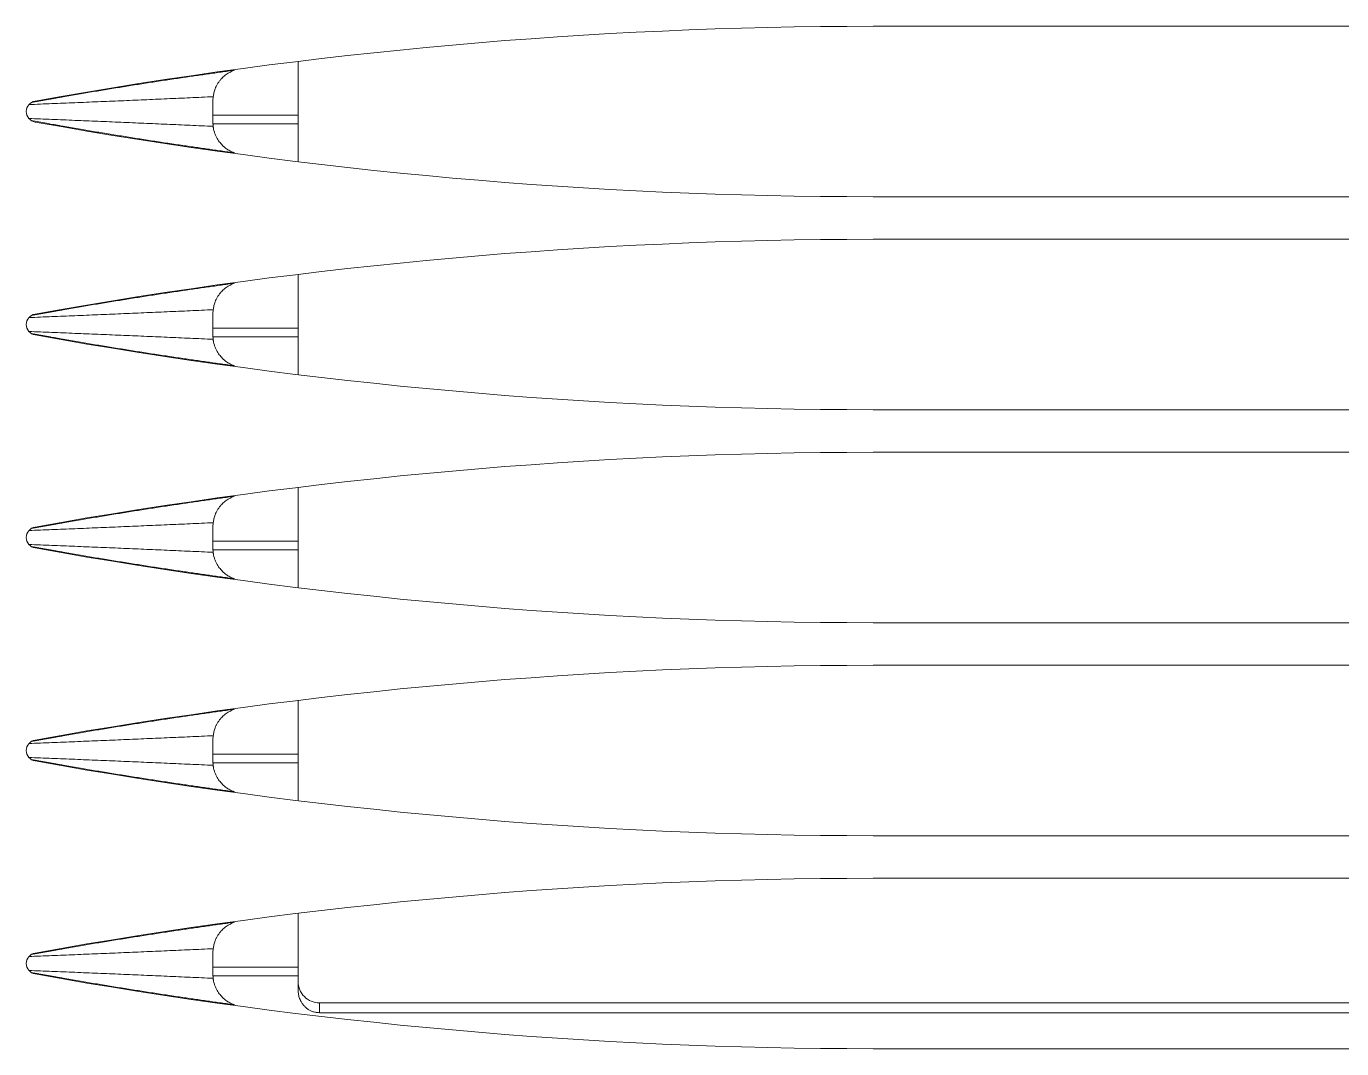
# Model space of a CAD drawing. Header units: metres. Extents: x -101133.8 to -101066.7, y -24899.3 to -24824.7.
# Drawn here: x -101110.0616 to -101109.9998, y -24853.4124 to -24853.3644 of the extents above; entities that cross this region are included whole.
import ezdxf

# ---------------------------------------------------------------- set-up
doc = ezdxf.new("R2010")
doc.units = ezdxf.units.M
doc.header["$LTSCALE"] = 0.2
doc.layers.add('CMT-CVC-MATERIEL', color=30, linetype='Continuous')

# ---------------------------------------------------------------- blocks, each defined once
blk = doc.blocks.new('Cassette 600x600')
at = {"linetype": 'Continuous', "lineweight": 13}
for p, q in [((-20143.73, 307.005), (-20417.73, 307.005)), ((-20444.73, 302.832), (-20444.73, 305.361)), ((-20449.23, 304.73), (-20449.23, 304.764)), ((-20455.73, 303.702), (-20455.73, 303.736)), ((-20448.73, 303.527), (-20448.72, 303.7)), ((-20448.73, 302.832), (-20444.73, 302.832)), ((-20444.73, 302.832), (-20444.73, 302.421)), ((-20455.73, 302.274), (-20455.73, 302.308)), ((-20448.72, 302.31), (-20448.73, 302.483)), ((-20448.726, 302.421), (-20444.73, 302.421)), ((-20444.73, 302.421), (-20444.73, 300.649)), ((-20449.23, 301.246), (-20449.23, 301.28)), ((-20143.73, 299.005), (-20417.73, 299.005)), ((-20143.73, 297.005), (-20417.73, 297.005)), ((-20444.73, 292.832), (-20444.73, 295.361)), ((-20449.23, 294.73), (-20449.23, 294.764)), ((-20455.73, 293.702), (-20455.73, 293.736)), ((-20448.73, 293.527), (-20448.72, 293.7)), ((-20448.73, 292.832), (-20444.73, 292.832)), ((-20444.73, 292.832), (-20444.73, 292.421)), ((-20455.73, 292.274), (-20455.73, 292.308)), ((-20448.72, 292.31), (-20448.73, 292.483)), ((-20448.726, 292.421), (-20444.73, 292.421)), ((-20444.73, 292.421), (-20444.73, 290.649)), ((-20449.23, 291.246), (-20449.23, 291.28)), ((-20143.73, 289.005), (-20417.73, 289.005)), ((-20143.73, 287.005), (-20417.73, 287.005)), ((-20449.23, 284.73), (-20449.23, 284.764)), ((-20444.73, 282.832), (-20444.73, 285.361)), ((-20455.73, 283.702), (-20455.73, 283.736)), ((-20448.73, 283.527), (-20448.72, 283.7)), ((-20455.73, 282.274), (-20455.73, 282.308)), ((-20448.73, 282.832), (-20444.73, 282.832)), ((-20448.72, 282.31), (-20448.73, 282.483)), ((-20448.726, 282.421), (-20444.73, 282.421)), ((-20444.73, 282.832), (-20444.73, 282.421)), ((-20444.73, 282.421), (-20444.73, 280.649)), ((-20449.23, 281.246), (-20449.23, 281.28)), ((-20143.73, 279.005), (-20417.73, 279.005)), ((-20143.73, 277.005), (-20417.73, 277.005)), ((-20444.73, 272.832), (-20444.73, 275.361)), ((-20449.23, 274.73), (-20449.23, 274.764)), ((-20455.73, 273.702), (-20455.73, 273.736)), ((-20448.73, 273.527), (-20448.72, 273.7)), ((-20448.73, 272.832), (-20444.73, 272.832)), ((-20448.72, 272.31), (-20448.73, 272.483)), ((-20448.726, 272.421), (-20444.73, 272.421)), ((-20444.73, 272.832), (-20444.73, 272.421)), ((-20444.73, 272.421), (-20444.73, 270.649)), ((-20455.73, 272.274), (-20455.73, 272.308)), ((-20449.23, 271.246), (-20449.23, 271.28)), ((-20143.73, 269.005), (-20417.73, 269.005)), ((-20143.73, 267.005), (-20417.73, 267.005)), ((-20444.73, 262.832), (-20444.73, 265.361)), ((-20449.23, 264.73), (-20449.23, 264.764)), ((-20455.73, 263.702), (-20455.73, 263.736)), ((-20448.73, 263.527), (-20448.72, 263.7)), ((-20448.73, 262.832), (-20444.73, 262.832)), ((-20444.73, 262.832), (-20444.73, 262.421)), ((-20455.73, 262.274), (-20455.73, 262.308)), ((-20448.72, 262.31), (-20448.73, 262.483)), ((-20448.726, 262.421), (-20444.73, 262.421)), ((-20444.73, 262.421), (-20444.73, 261.768)), ((-20449.23, 261.246), (-20449.23, 261.28)), ((-20443.73, 261.155), (-20443.73, 260.695)), ((-20443.73, 261.155), (-20340.23, 261.155)), ((-20443.73, 260.695), (-20340.23, 260.695)), ((-20143.73, 259.005), (-20417.73, 259.005))]:
    blk.add_line(p, q, dxfattribs=at)
for centre, radius, start, end in [((-20417.73, 84.505), 222.5, 90, 100.18749), ((-20456.995, 303.005), 0.5, 100.18749, 259.81251), ((-20417.73, 521.505), 222.5, 259.81251, 270), ((-20417.73, 74.505), 222.5, 90, 100.18749), ((-20456.995, 293.005), 0.5, 100.18749, 259.81251), ((-20417.73, 511.505), 222.5, 259.81251, 270), ((-20417.73, 64.505), 222.5, 90, 100.18749), ((-20456.995, 283.005), 0.5, 100.18749, 259.81251), ((-20417.73, 501.505), 222.5, 259.81251, 270), ((-20417.73, 54.505), 222.5, 90, 100.18749), ((-20456.995, 273.005), 0.5, 100.18749, 259.81251), ((-20417.73, 491.505), 222.5, 259.81251, 270), ((-20417.73, 44.505), 222.5, 90, 100.18749), ((-20456.995, 263.005), 0.5, 100.18749, 259.81251), ((-20417.73, 481.505), 222.5, 259.81251, 270)]:
    blk.add_arc(centre, radius, start, end, dxfattribs=at)
blk.add_ellipse((-20443.73, 262.159), major_axis=(0, 1.004), ratio=0.996195, start_param=1.570796, end_param=3.141593, dxfattribs=at)
for points, knots in [([(-20457.255, 303.432), (-20457.136, 303.453), (-20457.018, 303.475), (-20456.9, 303.496), (-20456.782, 303.517), (-20456.664, 303.538), (-20456.544, 303.559), (-20456.424, 303.581), (-20456.3, 303.602), (-20456.188, 303.622), (-20456.077, 303.642), (-20455.977, 303.66), (-20455.833, 303.685), (-20455.644, 303.718), (-20455.378, 303.764), (-20455.133, 303.806), (-20454.889, 303.848), (-20454.664, 303.886), (-20454.434, 303.924), (-20454.204, 303.963), (-20453.968, 304.002), (-20453.734, 304.04), (-20453.5, 304.079), (-20453.267, 304.117), (-20453.034, 304.154), (-20452.8, 304.192), (-20452.567, 304.229), (-20452.333, 304.266), (-20452.099, 304.303), (-20451.865, 304.34), (-20451.632, 304.376), (-20451.399, 304.412), (-20451.168, 304.447), (-20450.931, 304.483), (-20450.694, 304.519), (-20450.451, 304.555), (-20450.229, 304.588), (-20450.008, 304.621), (-20449.808, 304.65), (-20449.602, 304.679), (-20449.396, 304.709), (-20449.185, 304.739), (-20448.975, 304.769), (-20448.764, 304.799), (-20448.556, 304.828), (-20448.347, 304.857), (-20448.138, 304.887), (-20447.929, 304.916), (-20447.719, 304.945)], [0, 0, 0, 0, 1, 1, 1, 2, 2, 2, 3, 3, 3, 4, 4, 4, 5, 5, 5, 6, 6, 6, 7, 7, 7, 8, 8, 8, 9, 9, 9, 10, 10, 10, 11, 11, 11, 12, 12, 12, 13, 13, 13, 14, 14, 14, 15, 15, 15, 16, 16, 16, 16]), ([(-20448.72, 303.7), (-20448.714, 303.731), (-20448.708, 303.762), (-20448.702, 303.793), (-20448.696, 303.824), (-20448.689, 303.855), (-20448.682, 303.886), (-20448.675, 303.918), (-20448.666, 303.949), (-20448.658, 303.979), (-20448.649, 304.009), (-20448.641, 304.037), (-20448.628, 304.071), (-20448.615, 304.106), (-20448.597, 304.148), (-20448.578, 304.187), (-20448.559, 304.227), (-20448.538, 304.265), (-20448.516, 304.302), (-20448.493, 304.338), (-20448.469, 304.375), (-20448.441, 304.413), (-20448.413, 304.45), (-20448.381, 304.49), (-20448.354, 304.52), (-20448.327, 304.551), (-20448.306, 304.574), (-20448.282, 304.598), (-20448.257, 304.622), (-20448.23, 304.648), (-20448.202, 304.671), (-20448.175, 304.695), (-20448.147, 304.717), (-20448.116, 304.74), (-20448.084, 304.762), (-20448.049, 304.785), (-20448.021, 304.802), (-20447.993, 304.819), (-20447.972, 304.829), (-20447.949, 304.841), (-20447.926, 304.853), (-20447.9, 304.866), (-20447.874, 304.878), (-20447.849, 304.889), (-20447.823, 304.901), (-20447.797, 304.912), (-20447.772, 304.923), (-20447.745, 304.934), (-20447.719, 304.945)], [0, 0, 0, 0, 1, 1, 1, 2, 2, 2, 3, 3, 3, 4, 4, 4, 5, 5, 5, 6, 6, 6, 7, 7, 7, 8, 8, 8, 9, 9, 9, 10, 10, 10, 11, 11, 11, 12, 12, 12, 13, 13, 13, 14, 14, 14, 15, 15, 15, 16, 16, 16, 16]), ([(-20448.72, 303.7), (-20449.081, 303.684), (-20449.442, 303.668), (-20449.803, 303.651), (-20450.164, 303.635), (-20450.525, 303.619), (-20450.885, 303.603), (-20451.246, 303.587), (-20451.607, 303.571), (-20451.968, 303.556), (-20452.329, 303.54), (-20452.69, 303.524), (-20453.05, 303.509), (-20453.411, 303.494), (-20453.771, 303.479), (-20454.132, 303.464), (-20454.492, 303.449), (-20454.852, 303.434), (-20455.212, 303.419), (-20455.573, 303.404), (-20455.933, 303.39), (-20456.293, 303.375), (-20456.653, 303.36), (-20457.014, 303.346), (-20457.374, 303.331)], [0, 0, 0, 0, 1, 1, 1, 2, 2, 2, 3, 3, 3, 4, 4, 4, 5, 5, 5, 6, 6, 6, 7, 7, 7, 8, 8, 8, 8]), ([(-20448.73, 302.483), (-20448.73, 302.503), (-20448.73, 302.524), (-20448.73, 302.544), (-20448.73, 302.565), (-20448.73, 302.585), (-20448.73, 302.606), (-20448.73, 302.627), (-20448.73, 302.648), (-20448.73, 302.669), (-20448.73, 302.69), (-20448.73, 302.711), (-20448.73, 302.733), (-20448.73, 302.755), (-20448.73, 302.777), (-20448.73, 302.799), (-20448.73, 302.822), (-20448.73, 302.844), (-20448.73, 302.867), (-20448.73, 302.89), (-20448.73, 302.912), (-20448.73, 302.935), (-20448.73, 302.958), (-20448.73, 302.981), (-20448.73, 303.004), (-20448.73, 303.028), (-20448.73, 303.051), (-20448.73, 303.074), (-20448.73, 303.097), (-20448.73, 303.119), (-20448.73, 303.142), (-20448.73, 303.165), (-20448.73, 303.188), (-20448.73, 303.21), (-20448.73, 303.232), (-20448.73, 303.254), (-20448.73, 303.276), (-20448.73, 303.298), (-20448.73, 303.319), (-20448.73, 303.341), (-20448.73, 303.362), (-20448.73, 303.383), (-20448.73, 303.404), (-20448.73, 303.425), (-20448.73, 303.445), (-20448.73, 303.466), (-20448.73, 303.486), (-20448.73, 303.507), (-20448.73, 303.527)], [0, 0, 0, 0, 1, 1, 1, 2, 2, 2, 3, 3, 3, 4, 4, 4, 5, 5, 5, 6, 6, 6, 7, 7, 7, 8, 8, 8, 9, 9, 9, 10, 10, 10, 11, 11, 11, 12, 12, 12, 13, 13, 13, 14, 14, 14, 15, 15, 15, 16, 16, 16, 16]), ([(-20457.374, 302.679), (-20457.014, 302.664), (-20456.653, 302.65), (-20456.293, 302.635), (-20455.933, 302.621), (-20455.573, 302.606), (-20455.212, 302.591), (-20454.852, 302.576), (-20454.492, 302.562), (-20454.132, 302.547), (-20453.771, 302.532), (-20453.411, 302.517), (-20453.05, 302.501), (-20452.69, 302.486), (-20452.329, 302.47), (-20451.968, 302.454), (-20451.607, 302.439), (-20451.246, 302.423), (-20450.885, 302.407), (-20450.525, 302.391), (-20450.164, 302.375), (-20449.803, 302.359), (-20449.442, 302.343), (-20449.081, 302.327), (-20448.72, 302.31)], [0, 0, 0, 0, 1, 1, 1, 2, 2, 2, 3, 3, 3, 4, 4, 4, 5, 5, 5, 6, 6, 6, 7, 7, 7, 8, 8, 8, 8]), ([(-20447.719, 301.065), (-20447.929, 301.094), (-20448.138, 301.124), (-20448.347, 301.153), (-20448.556, 301.182), (-20448.764, 301.212), (-20448.975, 301.241), (-20449.185, 301.271), (-20449.396, 301.301), (-20449.602, 301.331), (-20449.808, 301.361), (-20450.008, 301.39), (-20450.229, 301.422), (-20450.451, 301.455), (-20450.694, 301.491), (-20450.931, 301.527), (-20451.168, 301.563), (-20451.399, 301.598), (-20451.632, 301.634), (-20451.865, 301.67), (-20452.099, 301.707), (-20452.333, 301.744), (-20452.567, 301.781), (-20452.8, 301.818), (-20453.034, 301.856), (-20453.267, 301.894), (-20453.5, 301.931), (-20453.734, 301.97), (-20453.968, 302.008), (-20454.204, 302.048), (-20454.434, 302.086), (-20454.664, 302.125), (-20454.888, 302.163), (-20455.133, 302.204), (-20455.378, 302.246), (-20455.644, 302.292), (-20455.833, 302.325), (-20455.977, 302.351), (-20456.077, 302.368), (-20456.188, 302.388), (-20456.3, 302.408), (-20456.424, 302.43), (-20456.544, 302.451), (-20456.664, 302.473), (-20456.782, 302.493), (-20456.9, 302.515), (-20457.018, 302.536), (-20457.136, 302.557), (-20457.255, 302.578)], [0, 0, 0, 0, 1, 1, 1, 2, 2, 2, 3, 3, 3, 4, 4, 4, 5, 5, 5, 6, 6, 6, 7, 7, 7, 8, 8, 8, 9, 9, 9, 10, 10, 10, 11, 11, 11, 12, 12, 12, 13, 13, 13, 14, 14, 14, 15, 15, 15, 16, 16, 16, 16]), ([(-20447.719, 301.065), (-20447.727, 301.068), (-20447.735, 301.071), (-20447.743, 301.074), (-20447.751, 301.077), (-20447.759, 301.08), (-20447.767, 301.083), (-20447.775, 301.086), (-20447.783, 301.089), (-20447.79, 301.092), (-20447.798, 301.095), (-20447.805, 301.097), (-20447.814, 301.101), (-20447.836, 301.111), (-20447.871, 301.126), (-20447.901, 301.141), (-20447.932, 301.156), (-20447.958, 301.17), (-20447.984, 301.186), (-20448.011, 301.202), (-20448.039, 301.219), (-20448.063, 301.235), (-20448.088, 301.251), (-20448.109, 301.266), (-20448.137, 301.288), (-20448.166, 301.311), (-20448.202, 301.34), (-20448.233, 301.368), (-20448.265, 301.397), (-20448.293, 301.424), (-20448.32, 301.453), (-20448.348, 301.483), (-20448.375, 301.514), (-20448.398, 301.543), (-20448.422, 301.571), (-20448.442, 301.598), (-20448.467, 301.635), (-20448.493, 301.672), (-20448.523, 301.72), (-20448.548, 301.767), (-20448.574, 301.813), (-20448.595, 301.857), (-20448.614, 301.902), (-20448.633, 301.946), (-20448.649, 301.99), (-20448.664, 302.039), (-20448.678, 302.088), (-20448.691, 302.142), (-20448.698, 302.178), (-20448.701, 302.19), (-20448.703, 302.2), (-20448.705, 302.211), (-20448.706, 302.221), (-20448.708, 302.233), (-20448.71, 302.244), (-20448.712, 302.255), (-20448.713, 302.266), (-20448.715, 302.277), (-20448.717, 302.288), (-20448.718, 302.299), (-20448.72, 302.31)], [0, 0, 0, 0, 1, 1, 1, 2, 2, 2, 3, 3, 3, 4, 4, 4, 5, 5, 5, 6, 6, 6, 7, 7, 7, 8, 8, 8, 9, 9, 9, 10, 10, 10, 11, 11, 11, 12, 12, 12, 13, 13, 13, 14, 14, 14, 15, 15, 15, 16, 16, 16, 17, 17, 17, 18, 18, 18, 19, 19, 19, 20, 20, 20, 20]), ([(-20457.255, 293.432), (-20457.136, 293.453), (-20457.018, 293.475), (-20456.9, 293.496), (-20456.782, 293.517), (-20456.664, 293.538), (-20456.544, 293.559), (-20456.424, 293.581), (-20456.3, 293.602), (-20456.188, 293.622), (-20456.077, 293.642), (-20455.977, 293.66), (-20455.833, 293.685), (-20455.644, 293.718), (-20455.378, 293.764), (-20455.133, 293.806), (-20454.889, 293.848), (-20454.664, 293.886), (-20454.434, 293.924), (-20454.204, 293.963), (-20453.968, 294.002), (-20453.734, 294.04), (-20453.5, 294.079), (-20453.267, 294.117), (-20453.034, 294.154), (-20452.8, 294.192), (-20452.567, 294.229), (-20452.333, 294.266), (-20452.099, 294.303), (-20451.865, 294.34), (-20451.632, 294.376), (-20451.399, 294.412), (-20451.168, 294.447), (-20450.931, 294.483), (-20450.694, 294.519), (-20450.451, 294.555), (-20450.229, 294.588), (-20450.008, 294.621), (-20449.808, 294.65), (-20449.602, 294.679), (-20449.396, 294.709), (-20449.185, 294.739), (-20448.975, 294.769), (-20448.764, 294.799), (-20448.556, 294.828), (-20448.347, 294.857), (-20448.138, 294.887), (-20447.929, 294.916), (-20447.719, 294.945)], [0, 0, 0, 0, 1, 1, 1, 2, 2, 2, 3, 3, 3, 4, 4, 4, 5, 5, 5, 6, 6, 6, 7, 7, 7, 8, 8, 8, 9, 9, 9, 10, 10, 10, 11, 11, 11, 12, 12, 12, 13, 13, 13, 14, 14, 14, 15, 15, 15, 16, 16, 16, 16]), ([(-20448.72, 293.7), (-20448.714, 293.731), (-20448.708, 293.762), (-20448.702, 293.793), (-20448.696, 293.824), (-20448.689, 293.855), (-20448.682, 293.886), (-20448.675, 293.918), (-20448.666, 293.949), (-20448.658, 293.979), (-20448.649, 294.009), (-20448.641, 294.037), (-20448.628, 294.071), (-20448.615, 294.106), (-20448.597, 294.148), (-20448.578, 294.187), (-20448.559, 294.227), (-20448.538, 294.265), (-20448.516, 294.302), (-20448.493, 294.338), (-20448.469, 294.375), (-20448.441, 294.413), (-20448.413, 294.45), (-20448.381, 294.49), (-20448.354, 294.52), (-20448.327, 294.551), (-20448.306, 294.574), (-20448.282, 294.598), (-20448.257, 294.622), (-20448.23, 294.648), (-20448.202, 294.671), (-20448.175, 294.695), (-20448.147, 294.717), (-20448.116, 294.74), (-20448.084, 294.762), (-20448.049, 294.785), (-20448.021, 294.802), (-20447.993, 294.819), (-20447.972, 294.829), (-20447.949, 294.841), (-20447.926, 294.853), (-20447.9, 294.866), (-20447.874, 294.878), (-20447.849, 294.889), (-20447.823, 294.901), (-20447.797, 294.912), (-20447.772, 294.923), (-20447.745, 294.934), (-20447.719, 294.945)], [0, 0, 0, 0, 1, 1, 1, 2, 2, 2, 3, 3, 3, 4, 4, 4, 5, 5, 5, 6, 6, 6, 7, 7, 7, 8, 8, 8, 9, 9, 9, 10, 10, 10, 11, 11, 11, 12, 12, 12, 13, 13, 13, 14, 14, 14, 15, 15, 15, 16, 16, 16, 16]), ([(-20448.72, 293.7), (-20449.081, 293.684), (-20449.442, 293.668), (-20449.803, 293.651), (-20450.164, 293.635), (-20450.525, 293.619), (-20450.885, 293.603), (-20451.246, 293.587), (-20451.607, 293.571), (-20451.968, 293.556), (-20452.329, 293.54), (-20452.69, 293.524), (-20453.05, 293.509), (-20453.411, 293.494), (-20453.771, 293.479), (-20454.132, 293.464), (-20454.492, 293.449), (-20454.852, 293.434), (-20455.212, 293.419), (-20455.573, 293.404), (-20455.933, 293.39), (-20456.293, 293.375), (-20456.653, 293.36), (-20457.014, 293.346), (-20457.374, 293.331)], [0, 0, 0, 0, 1, 1, 1, 2, 2, 2, 3, 3, 3, 4, 4, 4, 5, 5, 5, 6, 6, 6, 7, 7, 7, 8, 8, 8, 8]), ([(-20448.73, 292.483), (-20448.73, 292.503), (-20448.73, 292.524), (-20448.73, 292.544), (-20448.73, 292.565), (-20448.73, 292.585), (-20448.73, 292.606), (-20448.73, 292.627), (-20448.73, 292.648), (-20448.73, 292.669), (-20448.73, 292.69), (-20448.73, 292.711), (-20448.73, 292.733), (-20448.73, 292.755), (-20448.73, 292.777), (-20448.73, 292.799), (-20448.73, 292.822), (-20448.73, 292.844), (-20448.73, 292.867), (-20448.73, 292.89), (-20448.73, 292.912), (-20448.73, 292.935), (-20448.73, 292.958), (-20448.73, 292.981), (-20448.73, 293.004), (-20448.73, 293.028), (-20448.73, 293.051), (-20448.73, 293.074), (-20448.73, 293.097), (-20448.73, 293.119), (-20448.73, 293.142), (-20448.73, 293.165), (-20448.73, 293.188), (-20448.73, 293.21), (-20448.73, 293.232), (-20448.73, 293.254), (-20448.73, 293.276), (-20448.73, 293.298), (-20448.73, 293.319), (-20448.73, 293.341), (-20448.73, 293.362), (-20448.73, 293.383), (-20448.73, 293.404), (-20448.73, 293.425), (-20448.73, 293.445), (-20448.73, 293.466), (-20448.73, 293.486), (-20448.73, 293.507), (-20448.73, 293.527)], [0, 0, 0, 0, 1, 1, 1, 2, 2, 2, 3, 3, 3, 4, 4, 4, 5, 5, 5, 6, 6, 6, 7, 7, 7, 8, 8, 8, 9, 9, 9, 10, 10, 10, 11, 11, 11, 12, 12, 12, 13, 13, 13, 14, 14, 14, 15, 15, 15, 16, 16, 16, 16]), ([(-20457.374, 292.679), (-20457.014, 292.664), (-20456.653, 292.65), (-20456.293, 292.635), (-20455.933, 292.621), (-20455.573, 292.606), (-20455.212, 292.591), (-20454.852, 292.576), (-20454.492, 292.562), (-20454.132, 292.547), (-20453.771, 292.532), (-20453.411, 292.517), (-20453.05, 292.501), (-20452.69, 292.486), (-20452.329, 292.47), (-20451.968, 292.454), (-20451.607, 292.439), (-20451.246, 292.423), (-20450.885, 292.407), (-20450.525, 292.391), (-20450.164, 292.375), (-20449.803, 292.359), (-20449.442, 292.343), (-20449.081, 292.327), (-20448.72, 292.31)], [0, 0, 0, 0, 1, 1, 1, 2, 2, 2, 3, 3, 3, 4, 4, 4, 5, 5, 5, 6, 6, 6, 7, 7, 7, 8, 8, 8, 8]), ([(-20447.719, 291.065), (-20447.929, 291.094), (-20448.138, 291.124), (-20448.347, 291.153), (-20448.556, 291.182), (-20448.764, 291.212), (-20448.975, 291.241), (-20449.185, 291.271), (-20449.396, 291.301), (-20449.602, 291.331), (-20449.808, 291.361), (-20450.008, 291.39), (-20450.229, 291.422), (-20450.451, 291.455), (-20450.694, 291.491), (-20450.931, 291.527), (-20451.168, 291.563), (-20451.399, 291.598), (-20451.632, 291.634), (-20451.865, 291.67), (-20452.099, 291.707), (-20452.333, 291.744), (-20452.567, 291.781), (-20452.8, 291.818), (-20453.034, 291.856), (-20453.267, 291.894), (-20453.5, 291.931), (-20453.734, 291.97), (-20453.968, 292.008), (-20454.204, 292.048), (-20454.434, 292.086), (-20454.664, 292.125), (-20454.888, 292.163), (-20455.133, 292.204), (-20455.378, 292.246), (-20455.644, 292.292), (-20455.833, 292.325), (-20455.977, 292.351), (-20456.077, 292.368), (-20456.188, 292.388), (-20456.3, 292.408), (-20456.424, 292.43), (-20456.544, 292.451), (-20456.664, 292.473), (-20456.782, 292.493), (-20456.9, 292.515), (-20457.018, 292.536), (-20457.136, 292.557), (-20457.255, 292.578)], [0, 0, 0, 0, 1, 1, 1, 2, 2, 2, 3, 3, 3, 4, 4, 4, 5, 5, 5, 6, 6, 6, 7, 7, 7, 8, 8, 8, 9, 9, 9, 10, 10, 10, 11, 11, 11, 12, 12, 12, 13, 13, 13, 14, 14, 14, 15, 15, 15, 16, 16, 16, 16]), ([(-20447.719, 291.065), (-20447.727, 291.068), (-20447.735, 291.071), (-20447.743, 291.074), (-20447.751, 291.077), (-20447.759, 291.08), (-20447.767, 291.083), (-20447.775, 291.086), (-20447.783, 291.089), (-20447.79, 291.092), (-20447.798, 291.095), (-20447.805, 291.097), (-20447.814, 291.101), (-20447.836, 291.111), (-20447.871, 291.126), (-20447.901, 291.141), (-20447.932, 291.156), (-20447.958, 291.17), (-20447.984, 291.186), (-20448.011, 291.202), (-20448.039, 291.219), (-20448.063, 291.235), (-20448.088, 291.251), (-20448.109, 291.266), (-20448.137, 291.288), (-20448.166, 291.311), (-20448.202, 291.34), (-20448.233, 291.368), (-20448.265, 291.397), (-20448.293, 291.424), (-20448.32, 291.453), (-20448.348, 291.483), (-20448.375, 291.514), (-20448.398, 291.543), (-20448.422, 291.571), (-20448.442, 291.598), (-20448.467, 291.635), (-20448.493, 291.672), (-20448.523, 291.72), (-20448.548, 291.767), (-20448.574, 291.813), (-20448.595, 291.857), (-20448.614, 291.902), (-20448.633, 291.946), (-20448.649, 291.99), (-20448.664, 292.039), (-20448.678, 292.088), (-20448.691, 292.142), (-20448.698, 292.178), (-20448.701, 292.19), (-20448.703, 292.2), (-20448.705, 292.211), (-20448.706, 292.221), (-20448.708, 292.233), (-20448.71, 292.244), (-20448.712, 292.255), (-20448.713, 292.266), (-20448.715, 292.277), (-20448.717, 292.288), (-20448.718, 292.299), (-20448.72, 292.31)], [0, 0, 0, 0, 1, 1, 1, 2, 2, 2, 3, 3, 3, 4, 4, 4, 5, 5, 5, 6, 6, 6, 7, 7, 7, 8, 8, 8, 9, 9, 9, 10, 10, 10, 11, 11, 11, 12, 12, 12, 13, 13, 13, 14, 14, 14, 15, 15, 15, 16, 16, 16, 17, 17, 17, 18, 18, 18, 19, 19, 19, 20, 20, 20, 20]), ([(-20457.255, 283.432), (-20457.136, 283.453), (-20457.018, 283.475), (-20456.9, 283.496), (-20456.782, 283.517), (-20456.664, 283.538), (-20456.544, 283.559), (-20456.424, 283.581), (-20456.3, 283.602), (-20456.188, 283.622), (-20456.077, 283.642), (-20455.977, 283.66), (-20455.833, 283.685), (-20455.644, 283.718), (-20455.378, 283.764), (-20455.133, 283.806), (-20454.889, 283.848), (-20454.664, 283.886), (-20454.434, 283.924), (-20454.204, 283.963), (-20453.968, 284.002), (-20453.734, 284.04), (-20453.5, 284.079), (-20453.267, 284.117), (-20453.034, 284.154), (-20452.8, 284.192), (-20452.567, 284.229), (-20452.333, 284.266), (-20452.099, 284.303), (-20451.865, 284.34), (-20451.632, 284.376), (-20451.399, 284.412), (-20451.168, 284.447), (-20450.931, 284.483), (-20450.694, 284.519), (-20450.451, 284.555), (-20450.229, 284.588), (-20450.008, 284.621), (-20449.808, 284.65), (-20449.602, 284.679), (-20449.396, 284.709), (-20449.185, 284.739), (-20448.975, 284.769), (-20448.764, 284.799), (-20448.556, 284.828), (-20448.347, 284.857), (-20448.138, 284.887), (-20447.929, 284.916), (-20447.719, 284.945)], [0, 0, 0, 0, 1, 1, 1, 2, 2, 2, 3, 3, 3, 4, 4, 4, 5, 5, 5, 6, 6, 6, 7, 7, 7, 8, 8, 8, 9, 9, 9, 10, 10, 10, 11, 11, 11, 12, 12, 12, 13, 13, 13, 14, 14, 14, 15, 15, 15, 16, 16, 16, 16]), ([(-20448.72, 283.7), (-20448.714, 283.731), (-20448.708, 283.762), (-20448.702, 283.793), (-20448.696, 283.824), (-20448.689, 283.855), (-20448.682, 283.886), (-20448.675, 283.918), (-20448.666, 283.949), (-20448.658, 283.979), (-20448.649, 284.009), (-20448.641, 284.037), (-20448.628, 284.071), (-20448.615, 284.106), (-20448.597, 284.148), (-20448.578, 284.187), (-20448.559, 284.227), (-20448.538, 284.265), (-20448.516, 284.302), (-20448.493, 284.338), (-20448.469, 284.375), (-20448.441, 284.413), (-20448.413, 284.45), (-20448.381, 284.49), (-20448.354, 284.52), (-20448.327, 284.551), (-20448.306, 284.574), (-20448.282, 284.598), (-20448.257, 284.622), (-20448.23, 284.648), (-20448.202, 284.671), (-20448.175, 284.695), (-20448.147, 284.717), (-20448.116, 284.74), (-20448.084, 284.762), (-20448.049, 284.785), (-20448.021, 284.802), (-20447.993, 284.819), (-20447.972, 284.829), (-20447.949, 284.841), (-20447.926, 284.853), (-20447.9, 284.866), (-20447.874, 284.878), (-20447.849, 284.889), (-20447.823, 284.901), (-20447.797, 284.912), (-20447.772, 284.923), (-20447.745, 284.934), (-20447.719, 284.945)], [0, 0, 0, 0, 1, 1, 1, 2, 2, 2, 3, 3, 3, 4, 4, 4, 5, 5, 5, 6, 6, 6, 7, 7, 7, 8, 8, 8, 9, 9, 9, 10, 10, 10, 11, 11, 11, 12, 12, 12, 13, 13, 13, 14, 14, 14, 15, 15, 15, 16, 16, 16, 16]), ([(-20448.72, 283.7), (-20449.081, 283.684), (-20449.442, 283.668), (-20449.803, 283.651), (-20450.164, 283.635), (-20450.525, 283.619), (-20450.885, 283.603), (-20451.246, 283.587), (-20451.607, 283.571), (-20451.968, 283.556), (-20452.329, 283.54), (-20452.69, 283.524), (-20453.05, 283.509), (-20453.411, 283.494), (-20453.771, 283.479), (-20454.132, 283.464), (-20454.492, 283.449), (-20454.852, 283.434), (-20455.212, 283.419), (-20455.573, 283.404), (-20455.933, 283.39), (-20456.293, 283.375), (-20456.653, 283.36), (-20457.014, 283.346), (-20457.374, 283.331)], [0, 0, 0, 0, 1, 1, 1, 2, 2, 2, 3, 3, 3, 4, 4, 4, 5, 5, 5, 6, 6, 6, 7, 7, 7, 8, 8, 8, 8]), ([(-20448.73, 282.483), (-20448.73, 282.503), (-20448.73, 282.524), (-20448.73, 282.544), (-20448.73, 282.565), (-20448.73, 282.585), (-20448.73, 282.606), (-20448.73, 282.627), (-20448.73, 282.648), (-20448.73, 282.669), (-20448.73, 282.69), (-20448.73, 282.711), (-20448.73, 282.733), (-20448.73, 282.755), (-20448.73, 282.777), (-20448.73, 282.799), (-20448.73, 282.822), (-20448.73, 282.844), (-20448.73, 282.867), (-20448.73, 282.89), (-20448.73, 282.912), (-20448.73, 282.935), (-20448.73, 282.958), (-20448.73, 282.981), (-20448.73, 283.004), (-20448.73, 283.028), (-20448.73, 283.051), (-20448.73, 283.074), (-20448.73, 283.097), (-20448.73, 283.119), (-20448.73, 283.142), (-20448.73, 283.165), (-20448.73, 283.188), (-20448.73, 283.21), (-20448.73, 283.232), (-20448.73, 283.254), (-20448.73, 283.276), (-20448.73, 283.298), (-20448.73, 283.319), (-20448.73, 283.341), (-20448.73, 283.362), (-20448.73, 283.383), (-20448.73, 283.404), (-20448.73, 283.425), (-20448.73, 283.445), (-20448.73, 283.466), (-20448.73, 283.486), (-20448.73, 283.507), (-20448.73, 283.527)], [0, 0, 0, 0, 1, 1, 1, 2, 2, 2, 3, 3, 3, 4, 4, 4, 5, 5, 5, 6, 6, 6, 7, 7, 7, 8, 8, 8, 9, 9, 9, 10, 10, 10, 11, 11, 11, 12, 12, 12, 13, 13, 13, 14, 14, 14, 15, 15, 15, 16, 16, 16, 16]), ([(-20457.374, 282.679), (-20457.014, 282.664), (-20456.653, 282.65), (-20456.293, 282.635), (-20455.933, 282.621), (-20455.573, 282.606), (-20455.212, 282.591), (-20454.852, 282.576), (-20454.492, 282.562), (-20454.132, 282.547), (-20453.771, 282.532), (-20453.411, 282.517), (-20453.05, 282.501), (-20452.69, 282.486), (-20452.329, 282.47), (-20451.968, 282.454), (-20451.607, 282.439), (-20451.246, 282.423), (-20450.885, 282.407), (-20450.525, 282.391), (-20450.164, 282.375), (-20449.803, 282.359), (-20449.442, 282.343), (-20449.081, 282.327), (-20448.72, 282.31)], [0, 0, 0, 0, 1, 1, 1, 2, 2, 2, 3, 3, 3, 4, 4, 4, 5, 5, 5, 6, 6, 6, 7, 7, 7, 8, 8, 8, 8]), ([(-20447.719, 281.065), (-20447.929, 281.094), (-20448.138, 281.124), (-20448.347, 281.153), (-20448.556, 281.182), (-20448.764, 281.212), (-20448.975, 281.241), (-20449.185, 281.271), (-20449.396, 281.301), (-20449.602, 281.331), (-20449.808, 281.361), (-20450.008, 281.39), (-20450.229, 281.422), (-20450.451, 281.455), (-20450.694, 281.491), (-20450.931, 281.527), (-20451.168, 281.563), (-20451.399, 281.598), (-20451.632, 281.634), (-20451.865, 281.67), (-20452.099, 281.707), (-20452.333, 281.744), (-20452.567, 281.781), (-20452.8, 281.818), (-20453.034, 281.856), (-20453.267, 281.894), (-20453.5, 281.931), (-20453.734, 281.97), (-20453.968, 282.008), (-20454.204, 282.048), (-20454.434, 282.086), (-20454.664, 282.125), (-20454.888, 282.163), (-20455.133, 282.204), (-20455.378, 282.246), (-20455.644, 282.292), (-20455.833, 282.325), (-20455.977, 282.351), (-20456.077, 282.368), (-20456.188, 282.388), (-20456.3, 282.408), (-20456.424, 282.43), (-20456.544, 282.451), (-20456.664, 282.473), (-20456.782, 282.493), (-20456.9, 282.515), (-20457.018, 282.536), (-20457.136, 282.557), (-20457.255, 282.578)], [0, 0, 0, 0, 1, 1, 1, 2, 2, 2, 3, 3, 3, 4, 4, 4, 5, 5, 5, 6, 6, 6, 7, 7, 7, 8, 8, 8, 9, 9, 9, 10, 10, 10, 11, 11, 11, 12, 12, 12, 13, 13, 13, 14, 14, 14, 15, 15, 15, 16, 16, 16, 16]), ([(-20447.719, 281.065), (-20447.727, 281.068), (-20447.735, 281.071), (-20447.743, 281.074), (-20447.751, 281.077), (-20447.759, 281.08), (-20447.767, 281.083), (-20447.775, 281.086), (-20447.783, 281.089), (-20447.79, 281.092), (-20447.798, 281.095), (-20447.805, 281.097), (-20447.814, 281.101), (-20447.836, 281.111), (-20447.871, 281.126), (-20447.901, 281.141), (-20447.932, 281.156), (-20447.958, 281.17), (-20447.984, 281.186), (-20448.011, 281.202), (-20448.039, 281.219), (-20448.063, 281.235), (-20448.088, 281.251), (-20448.109, 281.266), (-20448.137, 281.288), (-20448.166, 281.311), (-20448.202, 281.34), (-20448.233, 281.368), (-20448.265, 281.397), (-20448.293, 281.424), (-20448.32, 281.453), (-20448.348, 281.483), (-20448.375, 281.514), (-20448.398, 281.543), (-20448.422, 281.571), (-20448.442, 281.598), (-20448.467, 281.635), (-20448.493, 281.672), (-20448.523, 281.72), (-20448.548, 281.767), (-20448.574, 281.813), (-20448.595, 281.857), (-20448.614, 281.902), (-20448.633, 281.946), (-20448.649, 281.99), (-20448.664, 282.039), (-20448.678, 282.088), (-20448.691, 282.142), (-20448.698, 282.178), (-20448.701, 282.19), (-20448.703, 282.2), (-20448.705, 282.211), (-20448.706, 282.221), (-20448.708, 282.233), (-20448.71, 282.244), (-20448.712, 282.255), (-20448.713, 282.266), (-20448.715, 282.277), (-20448.717, 282.288), (-20448.718, 282.299), (-20448.72, 282.31)], [0, 0, 0, 0, 1, 1, 1, 2, 2, 2, 3, 3, 3, 4, 4, 4, 5, 5, 5, 6, 6, 6, 7, 7, 7, 8, 8, 8, 9, 9, 9, 10, 10, 10, 11, 11, 11, 12, 12, 12, 13, 13, 13, 14, 14, 14, 15, 15, 15, 16, 16, 16, 17, 17, 17, 18, 18, 18, 19, 19, 19, 20, 20, 20, 20]), ([(-20457.255, 273.432), (-20457.136, 273.453), (-20457.018, 273.475), (-20456.9, 273.496), (-20456.782, 273.517), (-20456.664, 273.538), (-20456.544, 273.559), (-20456.424, 273.581), (-20456.3, 273.602), (-20456.188, 273.622), (-20456.077, 273.642), (-20455.977, 273.66), (-20455.833, 273.685), (-20455.644, 273.718), (-20455.378, 273.764), (-20455.133, 273.806), (-20454.889, 273.848), (-20454.664, 273.886), (-20454.434, 273.924), (-20454.204, 273.963), (-20453.968, 274.002), (-20453.734, 274.04), (-20453.5, 274.079), (-20453.267, 274.117), (-20453.034, 274.154), (-20452.8, 274.192), (-20452.567, 274.229), (-20452.333, 274.266), (-20452.099, 274.303), (-20451.865, 274.34), (-20451.632, 274.376), (-20451.399, 274.412), (-20451.168, 274.447), (-20450.931, 274.483), (-20450.694, 274.519), (-20450.451, 274.555), (-20450.229, 274.588), (-20450.008, 274.621), (-20449.808, 274.65), (-20449.602, 274.679), (-20449.396, 274.709), (-20449.185, 274.739), (-20448.975, 274.769), (-20448.764, 274.799), (-20448.556, 274.828), (-20448.347, 274.857), (-20448.138, 274.887), (-20447.929, 274.916), (-20447.719, 274.945)], [0, 0, 0, 0, 1, 1, 1, 2, 2, 2, 3, 3, 3, 4, 4, 4, 5, 5, 5, 6, 6, 6, 7, 7, 7, 8, 8, 8, 9, 9, 9, 10, 10, 10, 11, 11, 11, 12, 12, 12, 13, 13, 13, 14, 14, 14, 15, 15, 15, 16, 16, 16, 16]), ([(-20448.72, 273.7), (-20448.714, 273.731), (-20448.708, 273.762), (-20448.702, 273.793), (-20448.696, 273.824), (-20448.689, 273.855), (-20448.682, 273.886), (-20448.675, 273.918), (-20448.666, 273.949), (-20448.658, 273.979), (-20448.649, 274.009), (-20448.641, 274.037), (-20448.628, 274.071), (-20448.615, 274.106), (-20448.597, 274.148), (-20448.578, 274.187), (-20448.559, 274.227), (-20448.538, 274.265), (-20448.516, 274.302), (-20448.493, 274.338), (-20448.469, 274.375), (-20448.441, 274.413), (-20448.413, 274.45), (-20448.381, 274.49), (-20448.354, 274.52), (-20448.327, 274.551), (-20448.306, 274.574), (-20448.282, 274.598), (-20448.257, 274.622), (-20448.23, 274.648), (-20448.202, 274.671), (-20448.175, 274.695), (-20448.147, 274.717), (-20448.116, 274.74), (-20448.084, 274.762), (-20448.049, 274.785), (-20448.021, 274.802), (-20447.993, 274.819), (-20447.972, 274.829), (-20447.949, 274.841), (-20447.926, 274.853), (-20447.9, 274.866), (-20447.874, 274.878), (-20447.849, 274.889), (-20447.823, 274.901), (-20447.797, 274.912), (-20447.772, 274.923), (-20447.745, 274.934), (-20447.719, 274.945)], [0, 0, 0, 0, 1, 1, 1, 2, 2, 2, 3, 3, 3, 4, 4, 4, 5, 5, 5, 6, 6, 6, 7, 7, 7, 8, 8, 8, 9, 9, 9, 10, 10, 10, 11, 11, 11, 12, 12, 12, 13, 13, 13, 14, 14, 14, 15, 15, 15, 16, 16, 16, 16]), ([(-20448.72, 273.7), (-20449.081, 273.684), (-20449.442, 273.668), (-20449.803, 273.651), (-20450.164, 273.635), (-20450.525, 273.619), (-20450.885, 273.603), (-20451.246, 273.587), (-20451.607, 273.571), (-20451.968, 273.556), (-20452.329, 273.54), (-20452.69, 273.524), (-20453.05, 273.509), (-20453.411, 273.494), (-20453.771, 273.479), (-20454.132, 273.464), (-20454.492, 273.449), (-20454.852, 273.434), (-20455.212, 273.419), (-20455.573, 273.404), (-20455.933, 273.39), (-20456.293, 273.375), (-20456.653, 273.36), (-20457.014, 273.346), (-20457.374, 273.331)], [0, 0, 0, 0, 1, 1, 1, 2, 2, 2, 3, 3, 3, 4, 4, 4, 5, 5, 5, 6, 6, 6, 7, 7, 7, 8, 8, 8, 8]), ([(-20448.73, 272.483), (-20448.73, 272.503), (-20448.73, 272.524), (-20448.73, 272.544), (-20448.73, 272.565), (-20448.73, 272.585), (-20448.73, 272.606), (-20448.73, 272.627), (-20448.73, 272.648), (-20448.73, 272.669), (-20448.73, 272.69), (-20448.73, 272.711), (-20448.73, 272.733), (-20448.73, 272.755), (-20448.73, 272.777), (-20448.73, 272.799), (-20448.73, 272.822), (-20448.73, 272.844), (-20448.73, 272.867), (-20448.73, 272.89), (-20448.73, 272.912), (-20448.73, 272.935), (-20448.73, 272.958), (-20448.73, 272.981), (-20448.73, 273.004), (-20448.73, 273.028), (-20448.73, 273.051), (-20448.73, 273.074), (-20448.73, 273.097), (-20448.73, 273.119), (-20448.73, 273.142), (-20448.73, 273.165), (-20448.73, 273.188), (-20448.73, 273.21), (-20448.73, 273.232), (-20448.73, 273.254), (-20448.73, 273.276), (-20448.73, 273.298), (-20448.73, 273.319), (-20448.73, 273.341), (-20448.73, 273.362), (-20448.73, 273.383), (-20448.73, 273.404), (-20448.73, 273.425), (-20448.73, 273.445), (-20448.73, 273.466), (-20448.73, 273.486), (-20448.73, 273.507), (-20448.73, 273.527)], [0, 0, 0, 0, 1, 1, 1, 2, 2, 2, 3, 3, 3, 4, 4, 4, 5, 5, 5, 6, 6, 6, 7, 7, 7, 8, 8, 8, 9, 9, 9, 10, 10, 10, 11, 11, 11, 12, 12, 12, 13, 13, 13, 14, 14, 14, 15, 15, 15, 16, 16, 16, 16]), ([(-20457.374, 272.679), (-20457.014, 272.664), (-20456.653, 272.65), (-20456.293, 272.635), (-20455.933, 272.621), (-20455.573, 272.606), (-20455.212, 272.591), (-20454.852, 272.576), (-20454.492, 272.562), (-20454.132, 272.547), (-20453.771, 272.532), (-20453.411, 272.517), (-20453.05, 272.501), (-20452.69, 272.486), (-20452.329, 272.47), (-20451.968, 272.454), (-20451.607, 272.439), (-20451.246, 272.423), (-20450.885, 272.407), (-20450.525, 272.391), (-20450.164, 272.375), (-20449.803, 272.359), (-20449.442, 272.343), (-20449.081, 272.327), (-20448.72, 272.31)], [0, 0, 0, 0, 1, 1, 1, 2, 2, 2, 3, 3, 3, 4, 4, 4, 5, 5, 5, 6, 6, 6, 7, 7, 7, 8, 8, 8, 8]), ([(-20447.719, 271.065), (-20447.929, 271.094), (-20448.138, 271.124), (-20448.347, 271.153), (-20448.556, 271.182), (-20448.764, 271.212), (-20448.975, 271.241), (-20449.185, 271.271), (-20449.396, 271.301), (-20449.602, 271.331), (-20449.808, 271.361), (-20450.008, 271.39), (-20450.229, 271.422), (-20450.451, 271.455), (-20450.694, 271.491), (-20450.931, 271.527), (-20451.168, 271.563), (-20451.399, 271.598), (-20451.632, 271.634), (-20451.865, 271.67), (-20452.099, 271.707), (-20452.333, 271.744), (-20452.567, 271.781), (-20452.8, 271.818), (-20453.034, 271.856), (-20453.267, 271.894), (-20453.5, 271.931), (-20453.734, 271.97), (-20453.968, 272.008), (-20454.204, 272.048), (-20454.434, 272.086), (-20454.664, 272.125), (-20454.888, 272.163), (-20455.133, 272.204), (-20455.378, 272.246), (-20455.644, 272.292), (-20455.833, 272.325), (-20455.977, 272.351), (-20456.077, 272.368), (-20456.188, 272.388), (-20456.3, 272.408), (-20456.424, 272.43), (-20456.544, 272.451), (-20456.664, 272.473), (-20456.782, 272.493), (-20456.9, 272.515), (-20457.018, 272.536), (-20457.136, 272.557), (-20457.255, 272.578)], [0, 0, 0, 0, 1, 1, 1, 2, 2, 2, 3, 3, 3, 4, 4, 4, 5, 5, 5, 6, 6, 6, 7, 7, 7, 8, 8, 8, 9, 9, 9, 10, 10, 10, 11, 11, 11, 12, 12, 12, 13, 13, 13, 14, 14, 14, 15, 15, 15, 16, 16, 16, 16]), ([(-20447.719, 271.065), (-20447.727, 271.068), (-20447.735, 271.071), (-20447.743, 271.074), (-20447.751, 271.077), (-20447.759, 271.08), (-20447.767, 271.083), (-20447.775, 271.086), (-20447.783, 271.089), (-20447.79, 271.092), (-20447.798, 271.095), (-20447.805, 271.097), (-20447.814, 271.101), (-20447.836, 271.111), (-20447.871, 271.126), (-20447.901, 271.141), (-20447.932, 271.156), (-20447.958, 271.17), (-20447.984, 271.186), (-20448.011, 271.202), (-20448.039, 271.219), (-20448.063, 271.235), (-20448.088, 271.251), (-20448.109, 271.266), (-20448.137, 271.288), (-20448.166, 271.311), (-20448.202, 271.34), (-20448.233, 271.368), (-20448.265, 271.397), (-20448.293, 271.424), (-20448.32, 271.453), (-20448.348, 271.483), (-20448.375, 271.514), (-20448.398, 271.543), (-20448.422, 271.571), (-20448.442, 271.598), (-20448.467, 271.635), (-20448.493, 271.672), (-20448.523, 271.72), (-20448.548, 271.767), (-20448.574, 271.813), (-20448.595, 271.857), (-20448.614, 271.902), (-20448.633, 271.946), (-20448.649, 271.99), (-20448.664, 272.039), (-20448.678, 272.088), (-20448.691, 272.142), (-20448.698, 272.178), (-20448.701, 272.19), (-20448.703, 272.2), (-20448.705, 272.211), (-20448.706, 272.221), (-20448.708, 272.233), (-20448.71, 272.244), (-20448.712, 272.255), (-20448.713, 272.266), (-20448.715, 272.277), (-20448.717, 272.288), (-20448.718, 272.299), (-20448.72, 272.31)], [0, 0, 0, 0, 1, 1, 1, 2, 2, 2, 3, 3, 3, 4, 4, 4, 5, 5, 5, 6, 6, 6, 7, 7, 7, 8, 8, 8, 9, 9, 9, 10, 10, 10, 11, 11, 11, 12, 12, 12, 13, 13, 13, 14, 14, 14, 15, 15, 15, 16, 16, 16, 17, 17, 17, 18, 18, 18, 19, 19, 19, 20, 20, 20, 20]), ([(-20457.255, 263.432), (-20457.136, 263.453), (-20457.018, 263.475), (-20456.9, 263.496), (-20456.782, 263.517), (-20456.664, 263.538), (-20456.544, 263.559), (-20456.424, 263.581), (-20456.3, 263.602), (-20456.188, 263.622), (-20456.077, 263.642), (-20455.977, 263.66), (-20455.833, 263.685), (-20455.644, 263.718), (-20455.378, 263.764), (-20455.133, 263.806), (-20454.889, 263.848), (-20454.664, 263.886), (-20454.434, 263.924), (-20454.204, 263.963), (-20453.968, 264.002), (-20453.734, 264.04), (-20453.5, 264.079), (-20453.267, 264.117), (-20453.034, 264.154), (-20452.8, 264.192), (-20452.567, 264.229), (-20452.333, 264.266), (-20452.099, 264.303), (-20451.865, 264.34), (-20451.632, 264.376), (-20451.399, 264.412), (-20451.168, 264.447), (-20450.931, 264.483), (-20450.694, 264.519), (-20450.451, 264.555), (-20450.229, 264.588), (-20450.008, 264.621), (-20449.808, 264.65), (-20449.602, 264.679), (-20449.396, 264.709), (-20449.185, 264.739), (-20448.975, 264.769), (-20448.764, 264.799), (-20448.556, 264.828), (-20448.347, 264.857), (-20448.138, 264.887), (-20447.929, 264.916), (-20447.719, 264.945)], [0, 0, 0, 0, 1, 1, 1, 2, 2, 2, 3, 3, 3, 4, 4, 4, 5, 5, 5, 6, 6, 6, 7, 7, 7, 8, 8, 8, 9, 9, 9, 10, 10, 10, 11, 11, 11, 12, 12, 12, 13, 13, 13, 14, 14, 14, 15, 15, 15, 16, 16, 16, 16]), ([(-20448.72, 263.7), (-20448.714, 263.731), (-20448.708, 263.762), (-20448.702, 263.793), (-20448.696, 263.824), (-20448.689, 263.855), (-20448.682, 263.886), (-20448.675, 263.918), (-20448.666, 263.949), (-20448.658, 263.979), (-20448.649, 264.009), (-20448.641, 264.037), (-20448.628, 264.071), (-20448.615, 264.106), (-20448.597, 264.148), (-20448.578, 264.187), (-20448.559, 264.227), (-20448.538, 264.265), (-20448.516, 264.302), (-20448.493, 264.338), (-20448.469, 264.375), (-20448.441, 264.413), (-20448.413, 264.45), (-20448.381, 264.49), (-20448.354, 264.52), (-20448.327, 264.551), (-20448.306, 264.574), (-20448.282, 264.598), (-20448.257, 264.622), (-20448.23, 264.648), (-20448.202, 264.671), (-20448.175, 264.695), (-20448.147, 264.717), (-20448.116, 264.74), (-20448.084, 264.762), (-20448.049, 264.785), (-20448.021, 264.802), (-20447.993, 264.819), (-20447.972, 264.829), (-20447.949, 264.841), (-20447.926, 264.853), (-20447.9, 264.866), (-20447.874, 264.878), (-20447.849, 264.889), (-20447.823, 264.901), (-20447.797, 264.912), (-20447.772, 264.923), (-20447.745, 264.934), (-20447.719, 264.945)], [0, 0, 0, 0, 1, 1, 1, 2, 2, 2, 3, 3, 3, 4, 4, 4, 5, 5, 5, 6, 6, 6, 7, 7, 7, 8, 8, 8, 9, 9, 9, 10, 10, 10, 11, 11, 11, 12, 12, 12, 13, 13, 13, 14, 14, 14, 15, 15, 15, 16, 16, 16, 16]), ([(-20448.72, 263.7), (-20449.081, 263.684), (-20449.442, 263.668), (-20449.803, 263.651), (-20450.164, 263.635), (-20450.525, 263.619), (-20450.885, 263.603), (-20451.246, 263.587), (-20451.607, 263.571), (-20451.968, 263.556), (-20452.329, 263.54), (-20452.69, 263.524), (-20453.05, 263.509), (-20453.411, 263.494), (-20453.771, 263.479), (-20454.132, 263.464), (-20454.492, 263.449), (-20454.852, 263.434), (-20455.212, 263.419), (-20455.573, 263.404), (-20455.933, 263.39), (-20456.293, 263.375), (-20456.653, 263.36), (-20457.014, 263.346), (-20457.374, 263.331)], [0, 0, 0, 0, 1, 1, 1, 2, 2, 2, 3, 3, 3, 4, 4, 4, 5, 5, 5, 6, 6, 6, 7, 7, 7, 8, 8, 8, 8]), ([(-20448.73, 262.483), (-20448.73, 262.503), (-20448.73, 262.524), (-20448.73, 262.544), (-20448.73, 262.565), (-20448.73, 262.585), (-20448.73, 262.606), (-20448.73, 262.627), (-20448.73, 262.648), (-20448.73, 262.669), (-20448.73, 262.69), (-20448.73, 262.711), (-20448.73, 262.733), (-20448.73, 262.755), (-20448.73, 262.777), (-20448.73, 262.799), (-20448.73, 262.822), (-20448.73, 262.844), (-20448.73, 262.867), (-20448.73, 262.89), (-20448.73, 262.912), (-20448.73, 262.935), (-20448.73, 262.958), (-20448.73, 262.981), (-20448.73, 263.004), (-20448.73, 263.028), (-20448.73, 263.051), (-20448.73, 263.074), (-20448.73, 263.097), (-20448.73, 263.119), (-20448.73, 263.142), (-20448.73, 263.165), (-20448.73, 263.188), (-20448.73, 263.21), (-20448.73, 263.232), (-20448.73, 263.254), (-20448.73, 263.276), (-20448.73, 263.298), (-20448.73, 263.319), (-20448.73, 263.341), (-20448.73, 263.362), (-20448.73, 263.383), (-20448.73, 263.404), (-20448.73, 263.425), (-20448.73, 263.445), (-20448.73, 263.466), (-20448.73, 263.486), (-20448.73, 263.507), (-20448.73, 263.527)], [0, 0, 0, 0, 1, 1, 1, 2, 2, 2, 3, 3, 3, 4, 4, 4, 5, 5, 5, 6, 6, 6, 7, 7, 7, 8, 8, 8, 9, 9, 9, 10, 10, 10, 11, 11, 11, 12, 12, 12, 13, 13, 13, 14, 14, 14, 15, 15, 15, 16, 16, 16, 16]), ([(-20457.374, 262.679), (-20457.014, 262.664), (-20456.653, 262.65), (-20456.293, 262.635), (-20455.933, 262.621), (-20455.573, 262.606), (-20455.212, 262.591), (-20454.852, 262.576), (-20454.492, 262.562), (-20454.132, 262.547), (-20453.771, 262.532), (-20453.411, 262.517), (-20453.05, 262.501), (-20452.69, 262.486), (-20452.329, 262.47), (-20451.968, 262.454), (-20451.607, 262.439), (-20451.246, 262.423), (-20450.885, 262.407), (-20450.525, 262.391), (-20450.164, 262.375), (-20449.803, 262.359), (-20449.442, 262.343), (-20449.081, 262.327), (-20448.72, 262.31)], [0, 0, 0, 0, 1, 1, 1, 2, 2, 2, 3, 3, 3, 4, 4, 4, 5, 5, 5, 6, 6, 6, 7, 7, 7, 8, 8, 8, 8]), ([(-20447.719, 261.065), (-20447.929, 261.094), (-20448.138, 261.124), (-20448.347, 261.153), (-20448.556, 261.182), (-20448.764, 261.212), (-20448.975, 261.241), (-20449.185, 261.271), (-20449.396, 261.301), (-20449.602, 261.331), (-20449.808, 261.361), (-20450.008, 261.39), (-20450.229, 261.422), (-20450.451, 261.455), (-20450.694, 261.491), (-20450.931, 261.527), (-20451.168, 261.563), (-20451.399, 261.598), (-20451.632, 261.634), (-20451.865, 261.67), (-20452.099, 261.707), (-20452.333, 261.744), (-20452.567, 261.781), (-20452.8, 261.818), (-20453.034, 261.856), (-20453.267, 261.894), (-20453.5, 261.931), (-20453.734, 261.97), (-20453.968, 262.008), (-20454.204, 262.048), (-20454.434, 262.086), (-20454.664, 262.125), (-20454.888, 262.163), (-20455.133, 262.204), (-20455.378, 262.246), (-20455.644, 262.292), (-20455.833, 262.325), (-20455.977, 262.351), (-20456.077, 262.368), (-20456.188, 262.388), (-20456.3, 262.408), (-20456.424, 262.43), (-20456.544, 262.451), (-20456.664, 262.473), (-20456.782, 262.493), (-20456.9, 262.515), (-20457.018, 262.536), (-20457.136, 262.557), (-20457.255, 262.578)], [0, 0, 0, 0, 1, 1, 1, 2, 2, 2, 3, 3, 3, 4, 4, 4, 5, 5, 5, 6, 6, 6, 7, 7, 7, 8, 8, 8, 9, 9, 9, 10, 10, 10, 11, 11, 11, 12, 12, 12, 13, 13, 13, 14, 14, 14, 15, 15, 15, 16, 16, 16, 16]), ([(-20447.719, 261.065), (-20447.727, 261.068), (-20447.735, 261.071), (-20447.743, 261.074), (-20447.751, 261.077), (-20447.759, 261.08), (-20447.767, 261.083), (-20447.775, 261.086), (-20447.783, 261.089), (-20447.79, 261.092), (-20447.798, 261.095), (-20447.805, 261.097), (-20447.814, 261.101), (-20447.836, 261.111), (-20447.871, 261.126), (-20447.901, 261.141), (-20447.932, 261.156), (-20447.958, 261.17), (-20447.984, 261.186), (-20448.011, 261.202), (-20448.039, 261.219), (-20448.063, 261.235), (-20448.088, 261.251), (-20448.109, 261.266), (-20448.137, 261.288), (-20448.166, 261.311), (-20448.202, 261.34), (-20448.233, 261.368), (-20448.265, 261.397), (-20448.293, 261.424), (-20448.32, 261.453), (-20448.348, 261.483), (-20448.375, 261.514), (-20448.398, 261.543), (-20448.422, 261.571), (-20448.442, 261.598), (-20448.467, 261.635), (-20448.493, 261.672), (-20448.523, 261.72), (-20448.548, 261.767), (-20448.574, 261.813), (-20448.595, 261.857), (-20448.614, 261.902), (-20448.633, 261.946), (-20448.649, 261.99), (-20448.664, 262.039), (-20448.678, 262.088), (-20448.691, 262.142), (-20448.698, 262.178), (-20448.701, 262.19), (-20448.703, 262.2), (-20448.705, 262.211), (-20448.706, 262.221), (-20448.708, 262.233), (-20448.71, 262.244), (-20448.712, 262.255), (-20448.713, 262.266), (-20448.715, 262.277), (-20448.717, 262.288), (-20448.718, 262.299), (-20448.72, 262.31)], [0, 0, 0, 0, 1, 1, 1, 2, 2, 2, 3, 3, 3, 4, 4, 4, 5, 5, 5, 6, 6, 6, 7, 7, 7, 8, 8, 8, 9, 9, 9, 10, 10, 10, 11, 11, 11, 12, 12, 12, 13, 13, 13, 14, 14, 14, 15, 15, 15, 16, 16, 16, 17, 17, 17, 18, 18, 18, 19, 19, 19, 20, 20, 20, 20]), ([(-20443.73, 260.695), (-20443.755, 260.698), (-20443.78, 260.7), (-20443.805, 260.703), (-20443.83, 260.705), (-20443.855, 260.708), (-20443.88, 260.712), (-20443.905, 260.715), (-20443.929, 260.719), (-20443.953, 260.724), (-20443.978, 260.729), (-20444.002, 260.735), (-20444.025, 260.742), (-20444.049, 260.749), (-20444.072, 260.757), (-20444.095, 260.767), (-20444.118, 260.776), (-20444.14, 260.786), (-20444.162, 260.797), (-20444.184, 260.808), (-20444.206, 260.82), (-20444.226, 260.833), (-20444.247, 260.846), (-20444.267, 260.859), (-20444.287, 260.873), (-20444.307, 260.887), (-20444.327, 260.902), (-20444.345, 260.918), (-20444.364, 260.933), (-20444.382, 260.949), (-20444.399, 260.966), (-20444.417, 260.982), (-20444.433, 260.999), (-20444.449, 261.016), (-20444.465, 261.033), (-20444.479, 261.05), (-20444.494, 261.069), (-20444.509, 261.088), (-20444.524, 261.108), (-20444.538, 261.129), (-20444.552, 261.149), (-20444.565, 261.169), (-20444.577, 261.19), (-20444.589, 261.211), (-20444.601, 261.233), (-20444.611, 261.252), (-20444.621, 261.272), (-20444.629, 261.289), (-20444.64, 261.315), (-20444.651, 261.342), (-20444.665, 261.378), (-20444.676, 261.411), (-20444.686, 261.444), (-20444.694, 261.475), (-20444.701, 261.505), (-20444.708, 261.535), (-20444.714, 261.565), (-20444.718, 261.597), (-20444.723, 261.629), (-20444.726, 261.663), (-20444.727, 261.685), (-20444.728, 261.693), (-20444.728, 261.699), (-20444.728, 261.706), (-20444.728, 261.713), (-20444.729, 261.72), (-20444.729, 261.727), (-20444.729, 261.734), (-20444.729, 261.741), (-20444.729, 261.747), (-20444.73, 261.754), (-20444.73, 261.761), (-20444.73, 261.768)], [0, 0, 0, 0, 1, 1, 1, 2, 2, 2, 3, 3, 3, 4, 4, 4, 5, 5, 5, 6, 6, 6, 7, 7, 7, 8, 8, 8, 9, 9, 9, 10, 10, 10, 11, 11, 11, 12, 12, 12, 13, 13, 13, 14, 14, 14, 15, 15, 15, 16, 16, 16, 17, 17, 17, 18, 18, 18, 19, 19, 19, 20, 20, 20, 21, 21, 21, 22, 22, 22, 23, 23, 23, 24, 24, 24, 24])]:
    blk.add_open_spline(points, degree=3, knots=knots, dxfattribs=at)

msp = doc.modelspace()

# ---------------------------------------------------------------- block references
at = {"layer": 'CMT-CVC-MATERIEL', "xscale": 0.001, "yscale": 0.001, "zscale": 0.001}
msp.add_blockref('Cassette 600x600', (-101089.604074, -24853.671381), dxfattribs=at)

doc.saveas('drawing.dxf')
